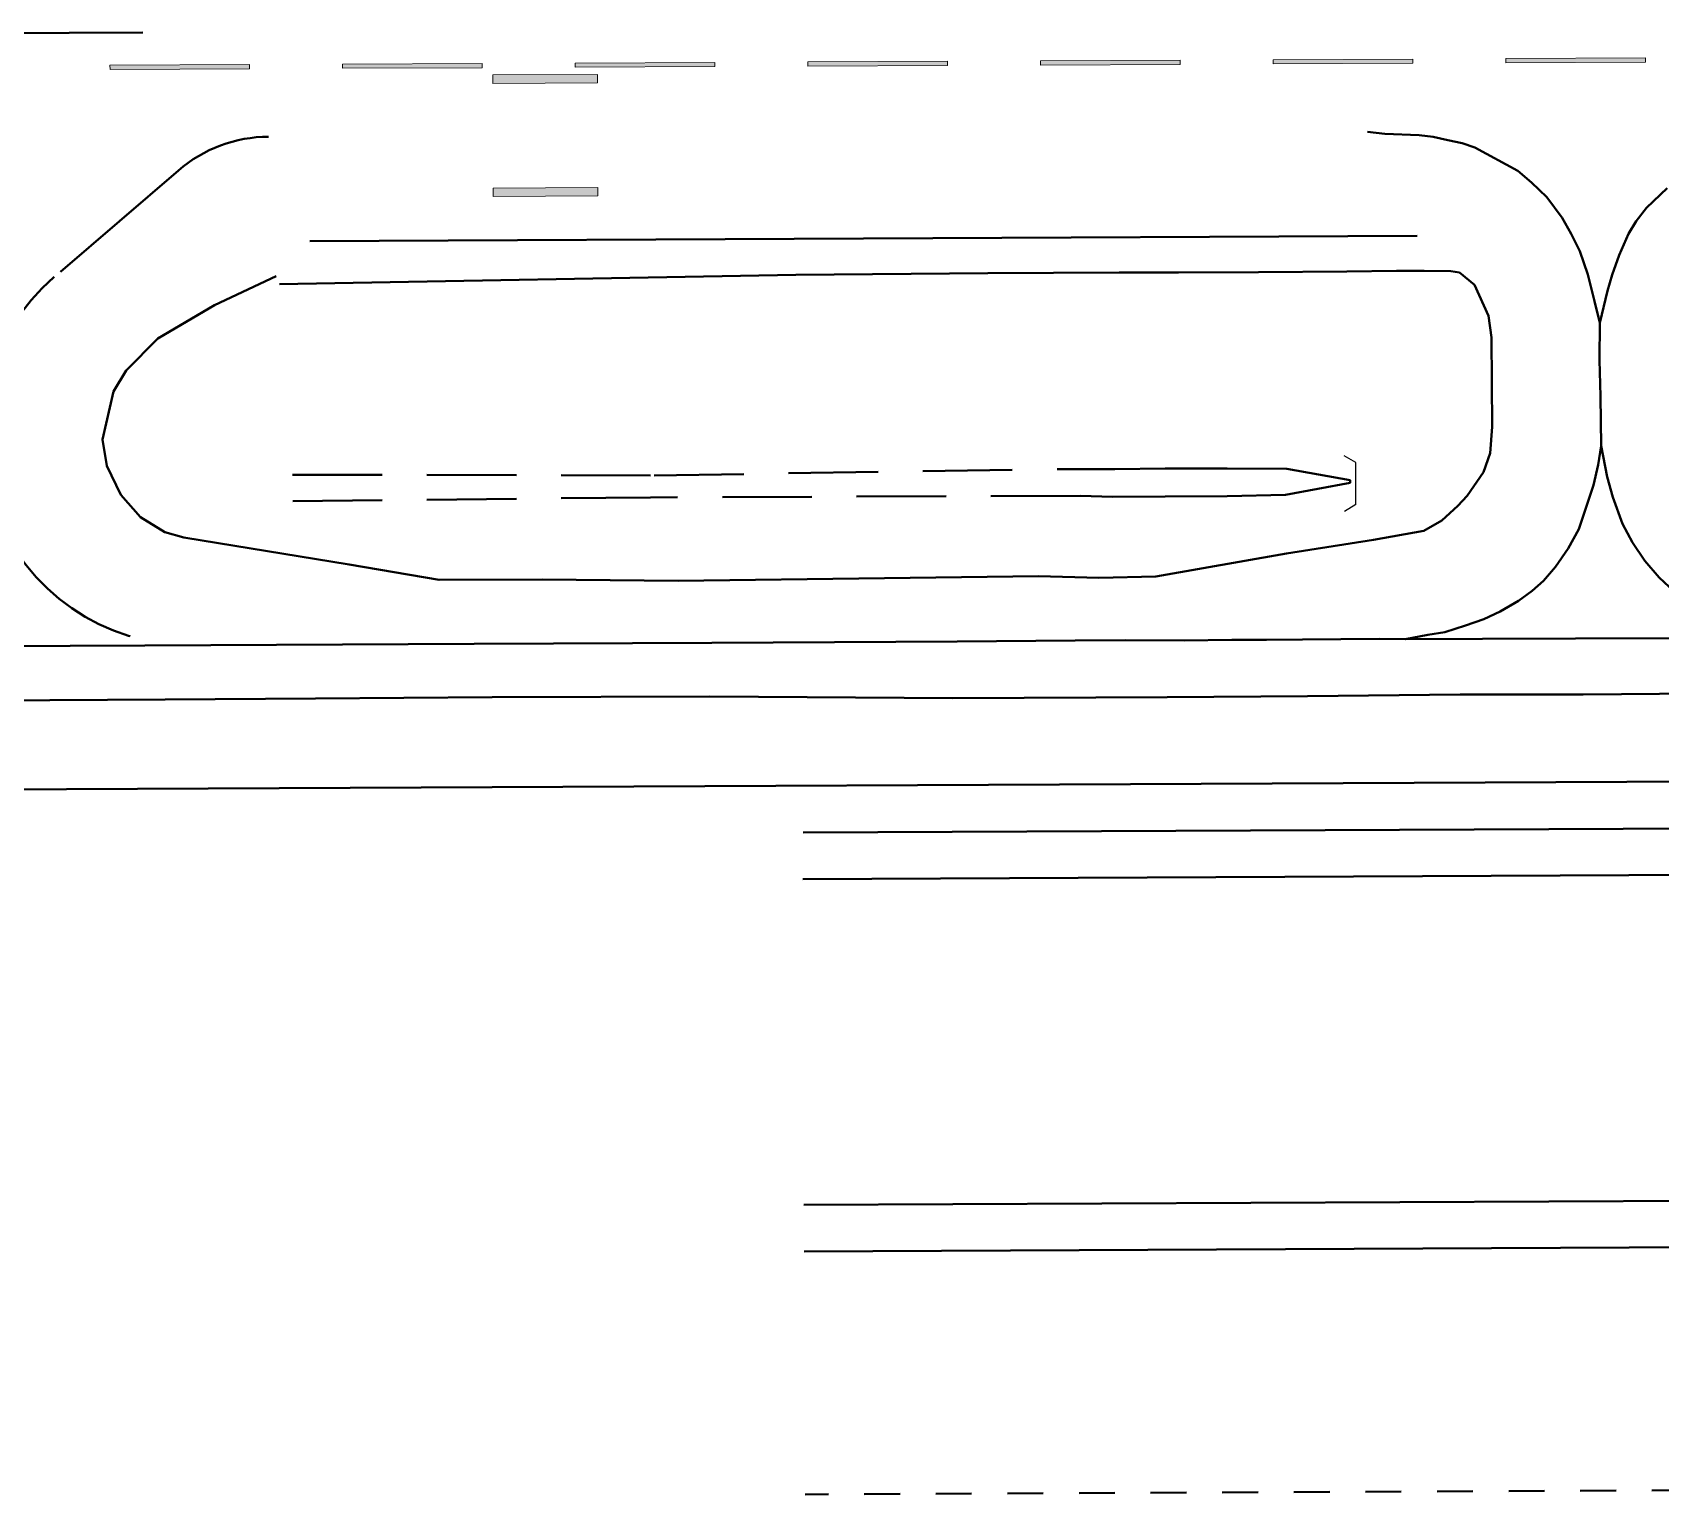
# Model space of a CAD drawing. Header units: metres. Extents: x 625987 to 635197, y 3048449 to 3066446.
# Drawn here: x 634624.138 to 634628.685, y 3063195.204 to 3063199.286 of the extents above; entities that cross this region are included whole.
import ezdxf

# ---------------------------------------------------------------- set-up
doc = ezdxf.new("R2010")
doc.units = ezdxf.units.M
for name, pattern in [('CENTER', [2, 1.25, -0.25, 0.25, -0.25]), ('DASHED', [0.75, 0.5, -0.25]), ('HIDDEN', [0.375, 0.25, -0.125])]:
    doc.linetypes.add(name, pattern=pattern)
for name, color, linetype, lineweight in [('C-CLER-AERO', 253, 'Continuous', 5), ('C-FENC-AIRF-SECU', 253, 'DASHED', 0), ('C-NTWK-WATR-AIRF', 253, 'HIDDEN', 0), ('C-ROAD-AIRF', 253, 'Continuous', 5), ('C-RUNN', 253, 'Continuous', 5), ('C-RUNN-CNTR', 253, 'Continuous', 18), ('C-RUNN-MARK', 253, 'Continuous', 0), ('C-RUNW-MARK', 252, 'Continuous', 20), ('C-SHLD', 253, 'Continuous', 5)]:
    doc.layers.add(name, color=color, linetype=linetype, lineweight=lineweight)
for name, color, linetype in [('C-ROAD-CNTR-N', 92, 'Continuous'), ('C-STRM-HEAD WALL', 253, 'Continuous'), ('C-TAXI-OTLN', 4, 'Continuous')]:
    doc.layers.add(name, color=color, linetype=linetype)
doc.styles.add('ADPI R', font='swiss.ttf')
doc.linetypes.add('OLS', pattern='A,4,-2,4,-2,["OLS",ADPI R,S=1.2,R=0,X=-1.7,Y=-0.5],-2,4,-2,4,-2', length=26)

# ---------------------------------------------------------------- blocks, each defined once
blk = doc.blocks.new('*U22')
at = {"layer": 'C-RUNN-MARK'}
for points in [[(634469.18, 3065473.56), (634468.34, 3065473.89), (634457.39, 3065445.96), (634458.23, 3065445.63)], [(634450.93, 3065427.01), (634450.1, 3065427.34), (634439.15, 3065399.41), (634439.99, 3065399.08)], [(634432.69, 3065380.46), (634431.85, 3065380.79), (634420.91, 3065352.85), (634421.74, 3065352.52)], [(634414.45, 3065333.9), (634413.61, 3065334.23), (634402.66, 3065306.3), (634403.5, 3065305.97)], [(634396.2, 3065287.35), (634395.37, 3065287.68), (634384.42, 3065259.75), (634385.26, 3065259.42)], [(634377.96, 3065240.8), (634377.12, 3065241.13), (634366.18, 3065213.19), (634367.02, 3065212.87)], [(634359.72, 3065194.24), (634358.88, 3065194.57), (634347.93, 3065166.64), (634348.77, 3065166.31)]]:
    blk.add_hatch(color=256, dxfattribs=at).paths.add_polyline_path(points)
for points in [[(634468.34, 3065473.89), (634457.39, 3065445.96), (634458.23, 3065445.63), (634469.18, 3065473.56)], [(634450.1, 3065427.34), (634439.15, 3065399.41), (634439.99, 3065399.08), (634450.93, 3065427.01)], [(634431.85, 3065380.79), (634420.91, 3065352.85), (634421.74, 3065352.52), (634432.69, 3065380.46)], [(634413.61, 3065334.23), (634402.66, 3065306.3), (634403.5, 3065305.97), (634414.45, 3065333.9)], [(634395.37, 3065287.68), (634384.42, 3065259.75), (634385.26, 3065259.42), (634396.2, 3065287.35)], [(634377.12, 3065241.13), (634366.18, 3065213.19), (634367.02, 3065212.87), (634377.96, 3065240.8)], [(634358.88, 3065194.57), (634347.93, 3065166.64), (634348.77, 3065166.31), (634359.72, 3065194.24)]]:
    blk.add_lwpolyline(points, close=True, dxfattribs=at)
blk = doc.blocks.new('*U23')
at = {"layer": 'C-RUNN-MARK'}
for points in [[(634469.18, 3065473.56), (634468.34, 3065473.89), (634457.39, 3065445.96), (634458.23, 3065445.63)], [(634450.93, 3065427.01), (634450.1, 3065427.34), (634439.15, 3065399.41), (634439.99, 3065399.08)], [(634432.69, 3065380.46), (634431.85, 3065380.79), (634420.91, 3065352.85), (634421.74, 3065352.52)], [(634414.45, 3065333.9), (634413.61, 3065334.23), (634402.66, 3065306.3), (634403.5, 3065305.97)], [(634396.2, 3065287.35), (634395.37, 3065287.68), (634384.42, 3065259.75), (634385.26, 3065259.42)], [(634377.96, 3065240.8), (634377.12, 3065241.13), (634366.18, 3065213.19), (634367.02, 3065212.87)], [(634359.72, 3065194.24), (634358.88, 3065194.57), (634347.93, 3065166.64), (634348.77, 3065166.31)]]:
    blk.add_hatch(color=256, dxfattribs=at).paths.add_polyline_path(points)
for points in [[(634468.34, 3065473.89), (634457.39, 3065445.96), (634458.23, 3065445.63), (634469.18, 3065473.56)], [(634450.1, 3065427.34), (634439.15, 3065399.41), (634439.99, 3065399.08), (634450.93, 3065427.01)], [(634431.85, 3065380.79), (634420.91, 3065352.85), (634421.74, 3065352.52), (634432.69, 3065380.46)], [(634413.61, 3065334.23), (634402.66, 3065306.3), (634403.5, 3065305.97), (634414.45, 3065333.9)], [(634395.37, 3065287.68), (634384.42, 3065259.75), (634385.26, 3065259.42), (634396.2, 3065287.35)], [(634377.12, 3065241.13), (634366.18, 3065213.19), (634367.02, 3065212.87), (634377.96, 3065240.8)], [(634358.88, 3065194.57), (634347.93, 3065166.64), (634348.77, 3065166.31), (634359.72, 3065194.24)]]:
    blk.add_lwpolyline(points, close=True, dxfattribs=at)
blk = doc.blocks.new('*E24')
at = {"layer": 'C-RUNN-MARK', "lineweight": 40, "xscale": 0.002599165789046899, "yscale": 0.002599239349365234, "zscale": 0.002599200000986457, "rotation": 111.6696554593716}
for name in ['*U22', '*U23']:
    blk.add_blockref(name, (642697.49157, 3064542.5593, 2882.9083), dxfattribs=at)
blk = doc.blocks.new('Kholsi_Close-flat-7')
at = {"layer": 'C-STRM-HEAD WALL', "ltscale": 0.1}
for points in [[(0.02, 4.5), (-2.46, 5.97)], [(-0.02, -4.5), (0.02, 4.5)], [(-0.02, -4.5), (-2.5, -5.96)]]:
    blk.add_lwpolyline(points, dxfattribs=at)
blk = doc.blocks.new('Sup 2400m-flat-1')
at = {"layer": 'C-RUNW-MARK'}
h = blk.add_hatch(color=256, dxfattribs=at)
h.paths.add_polyline_path([(922.5, -13.05), (922.5, -11.25), (900, -11.25), (900, -13.05)])
h.paths.add_polyline_path([(922.5, 13.05), (922.5, 11.25), (900, 11.25), (900, 13.05)])
h.paths.add_polyline_path([(772.5, -13.05), (772.5, -11.25), (750, -11.25), (750, -13.05)])
h.paths.add_polyline_path([(772.5, 13.05), (772.5, 11.25), (750, 11.25), (750, 13.05)])
h.paths.add_polyline_path([(622.5, -16.35), (622.5, -14.55), (600, -14.55), (600, -16.35)])
h.paths.add_polyline_path([(600, -13.05), (600, -11.25), (622.5, -11.25), (622.5, -13.05)])
h.paths.add_polyline_path([(622.5, 16.35), (622.5, 14.55), (600, 14.55), (600, 16.35)])
h.paths.add_polyline_path([(600, 13.05), (600, 11.25), (622.5, 11.25), (622.5, 13.05)])
for points in [[(922.5, 13.05), (922.5, 11.25), (900, 11.25), (900, 13.05)], [(922.5, -13.05), (922.5, -11.25), (900, -11.25), (900, -13.05)]]:
    blk.add_lwpolyline(points, close=True, dxfattribs=at)

msp = doc.modelspace()

# ---------------------------------------------------------------- linework, layer by layer
at = {"layer": 'C-CLER-AERO', "linetype": 'OLS', "lineweight": 40}
msp.add_line((634652.5942, 3063197.3079, 24568986.0801), (634612.9564, 3063197.1199, 24568986.0801), dxfattribs=at)
msp.add_line((634652.5942, 3063197.3079, 24568986.0801), (634612.9564, 3063197.1199, 24568986.0801), dxfattribs=at)
at = {"layer": 'C-FENC-AIRF-SECU', "lineweight": 40, "ltscale": 0.2}
msp.add_line((634629.7608, 3063195.2208, 24568986.0801), (634626.296, 3063195.2044, 24568986.0801), dxfattribs=at)
msp.add_line((634629.7608, 3063195.2208, 24568986.0801), (634626.296, 3063195.2044, 24568986.0801), dxfattribs=at)
at = {"layer": 'C-NTWK-WATR-AIRF', "lineweight": 40}
for p, q in [((634625.8744, 3063198.0499, 24568986.0801), (634627.0534, 3063198.0676, 24568986.0801)), ((634625.8744, 3063198.0499, 24568986.0801), (634627.0534, 3063198.0676, 24568986.0801)), ((634627.0534, 3063198.0676, 24568986.0801), (634627.1605, 3063198.0671, 24568986.0801)), ((634627.0534, 3063198.0676, 24568986.0801), (634627.1605, 3063198.0671, 24568986.0801)), ((634627.1605, 3063198.0671, 24568986.0801), (634627.3016, 3063198.0693, 24568986.0801)), ((634627.1605, 3063198.0671, 24568986.0801), (634627.3016, 3063198.0693, 24568986.0801)), ((634627.3016, 3063198.0693, 24568986.0801), (634627.4747, 3063198.0691, 24568986.0801)), ((634627.3016, 3063198.0693, 24568986.0801), (634627.4747, 3063198.0691, 24568986.0801)), ((634627.4747, 3063198.0691, 24568986.0801), (634627.6413, 3063198.0684, 24568986.0801)), ((634627.4747, 3063198.0691, 24568986.0801), (634627.6413, 3063198.0684, 24568986.0801)), ((634627.6413, 3063198.0684, 24568986.0801), (634627.818, 3063198.0364, 24568986.0801)), ((634627.6413, 3063198.0684, 24568986.0801), (634627.818, 3063198.0364, 24568986.0801)), ((634624.8644, 3063198.0517, 24568986.0801), (634625.8744, 3063198.0499, 24568986.0801)), ((634624.8644, 3063198.0517, 24568986.0801), (634625.8744, 3063198.0499, 24568986.0801)), ((634627.8177, 3063198.0287, 24568986.0801), (634627.6372, 3063197.9957, 24568986.0801)), ((634627.8177, 3063198.0287, 24568986.0801), (634627.6372, 3063197.9957, 24568986.0801)), ((634627.818, 3063198.0364, 24568986.0801), (634627.8177, 3063198.0287, 24568986.0801)), ((634627.818, 3063198.0364, 24568986.0801), (634627.8177, 3063198.0287, 24568986.0801)), ((634625.8644, 3063197.9885, 24568986.0801), (634624.865, 3063197.9774, 24568986.0801)), ((634625.8644, 3063197.9885, 24568986.0801), (634624.865, 3063197.9774, 24568986.0801)), ((634627.0647, 3063197.993, 24568986.0801), (634625.8644, 3063197.9885, 24568986.0801)), ((634627.0647, 3063197.993, 24568986.0801), (634625.8644, 3063197.9885, 24568986.0801)), ((634627.1544, 3063197.9903, 24568986.0801), (634627.0647, 3063197.993, 24568986.0801)), ((634627.1544, 3063197.9903, 24568986.0801), (634627.0647, 3063197.993, 24568986.0801)), ((634627.3016, 3063197.9904, 24568986.0801), (634627.1544, 3063197.9903, 24568986.0801)), ((634627.3016, 3063197.9904, 24568986.0801), (634627.1544, 3063197.9903, 24568986.0801)), ((634627.4748, 3063197.9916, 24568986.0801), (634627.3016, 3063197.9904, 24568986.0801)), ((634627.4748, 3063197.9916, 24568986.0801), (634627.3016, 3063197.9904, 24568986.0801)), ((634627.6372, 3063197.9957, 24568986.0801), (634627.4748, 3063197.9916, 24568986.0801)), ((634627.6372, 3063197.9957, 24568986.0801), (634627.4748, 3063197.9916, 24568986.0801))]:
    msp.add_line(p, q, dxfattribs=at)
at = {"layer": 'C-ROAD-AIRF', "lineweight": 40}
for p, q in [((634626.2901, 3063197.0523, 24568986.0801), (634631.1734, 3063197.0755, 24568986.0801)), ((634626.2901, 3063197.0523, 24568986.0801), (634631.1734, 3063197.0755, 24568986.0801)), ((634631.174, 3063196.9455, 24568986.0801), (634626.2892, 3063196.9224, 24568986.0801)), ((634631.174, 3063196.9455, 24568986.0801), (634626.2892, 3063196.9224, 24568986.0801)), ((634626.2922, 3063196.0127, 24568986.0801), (634631.1783, 3063196.0358, 24568986.0801)), ((634626.2922, 3063196.0127, 24568986.0801), (634631.1783, 3063196.0358, 24568986.0801)), ((634631.1789, 3063195.9058, 24568986.0801), (634626.2928, 3063195.8827, 24568986.0801)), ((634631.1789, 3063195.9058, 24568986.0801), (634626.2928, 3063195.8827, 24568986.0801))]:
    msp.add_line(p, q, dxfattribs=at)
at = {"layer": 'C-RUNN', "lineweight": 40, "ltscale": 0.1}
for p, q in [((634619.6139, 3063199.2633, 24568986.0801), (634624.4465, 3063199.2862, 24568986.0801)), ((634619.6139, 3063199.2633, 24568986.0801), (634624.4465, 3063199.2862, 24568986.0801)), ((634624.9122, 3063198.7036, 24568986.0801), (634628.0053, 3063198.7183, 24568986.0801)), ((634624.9122, 3063198.7036, 24568986.0801), (634628.0053, 3063198.7183, 24568986.0801))]:
    msp.add_line(p, q, dxfattribs=at)
at = {"layer": 'C-RUNN-CNTR', "linetype": 'CENTER', "lineweight": 40}
for p, q in [((634627.915, 3063199.0038, 24568986.0801), (634627.8667, 3063199.0092, 24568986.0801)), ((634627.915, 3063199.0038, 24568986.0801), (634627.8667, 3063199.0092, 24568986.0801)), ((634628.0104, 3063198.9995, 24568986.0801), (634627.915, 3063199.0038, 24568986.0801)), ((634628.0104, 3063198.9995, 24568986.0801), (634627.915, 3063199.0038, 24568986.0801)), ((634628.0499, 3063198.9951, 24568986.0801), (634628.0104, 3063198.9995, 24568986.0801)), ((634628.0499, 3063198.9951, 24568986.0801), (634628.0104, 3063198.9995, 24568986.0801)), ((634628.0906, 3063198.9854, 24568986.0801), (634628.0499, 3063198.9951, 24568986.0801)), ((634628.0906, 3063198.9854, 24568986.0801), (634628.0499, 3063198.9951, 24568986.0801)), ((634628.1307, 3063198.9773, 24568986.0801), (634628.0906, 3063198.9854, 24568986.0801)), ((634628.1307, 3063198.9773, 24568986.0801), (634628.0906, 3063198.9854, 24568986.0801)), ((634628.1658, 3063198.9654, 24568986.0801), (634628.1307, 3063198.9773, 24568986.0801)), ((634628.1658, 3063198.9654, 24568986.0801), (634628.1307, 3063198.9773, 24568986.0801)), ((634628.2867, 3063198.9001, 24568986.0801), (634628.1658, 3063198.9654, 24568986.0801)), ((634628.2867, 3063198.9001, 24568986.0801), (634628.1658, 3063198.9654, 24568986.0801)), ((634622.6985, 3063197.3155, 24568986.0801), (634624.5453, 3063198.9014, 24568986.0801)), ((634622.6985, 3063197.3155, 24568986.0801), (634624.5453, 3063198.9014, 24568986.0801)), ((634628.3249, 3063198.8672, 24568986.0801), (634628.2867, 3063198.9001, 24568986.0801)), ((634628.3249, 3063198.8672, 24568986.0801), (634628.2867, 3063198.9001, 24568986.0801)), ((634628.3671, 3063198.8267, 24568986.0801), (634628.3249, 3063198.8672, 24568986.0801)), ((634628.3671, 3063198.8267, 24568986.0801), (634628.3249, 3063198.8672, 24568986.0801)), ((634628.6455, 3063198.7966, 24568986.0801), (634628.7035, 3063198.8517, 24568986.0801)), ((634628.6455, 3063198.7966, 24568986.0801), (634628.7035, 3063198.8517, 24568986.0801)), ((634628.4098, 3063198.7693, 24568986.0801), (634628.3671, 3063198.8267, 24568986.0801)), ((634628.4098, 3063198.7693, 24568986.0801), (634628.3671, 3063198.8267, 24568986.0801)), ((634628.6166, 3063198.7597, 24568986.0801), (634628.6455, 3063198.7966, 24568986.0801)), ((634628.6166, 3063198.7597, 24568986.0801), (634628.6455, 3063198.7966, 24568986.0801)), ((634628.4352, 3063198.7246, 24568986.0801), (634628.4098, 3063198.7693, 24568986.0801)), ((634628.4352, 3063198.7246, 24568986.0801), (634628.4098, 3063198.7693, 24568986.0801)), ((634628.5957, 3063198.7242, 24568986.0801), (634628.6166, 3063198.7597, 24568986.0801)), ((634628.5957, 3063198.7242, 24568986.0801), (634628.6166, 3063198.7597, 24568986.0801)), ((634628.4592, 3063198.6762, 24568986.0801), (634628.4352, 3063198.7246, 24568986.0801)), ((634628.4592, 3063198.6762, 24568986.0801), (634628.4352, 3063198.7246, 24568986.0801)), ((634628.5689, 3063198.6646, 24568986.0801), (634628.5957, 3063198.7242, 24568986.0801)), ((634628.5689, 3063198.6646, 24568986.0801), (634628.5957, 3063198.7242, 24568986.0801)), ((634628.4822, 3063198.6108, 24568986.0801), (634628.4592, 3063198.6762, 24568986.0801)), ((634628.4822, 3063198.6108, 24568986.0801), (634628.4592, 3063198.6762, 24568986.0801)), ((634628.5494, 3063198.6101, 24568986.0801), (634628.5689, 3063198.6646, 24568986.0801)), ((634628.5494, 3063198.6101, 24568986.0801), (634628.5689, 3063198.6646, 24568986.0801)), ((634628.5002, 3063198.5361, 24568986.0801), (634628.4822, 3063198.6108, 24568986.0801)), ((634628.5002, 3063198.5361, 24568986.0801), (634628.4822, 3063198.6108, 24568986.0801)), ((634628.5364, 3063198.5655, 24568986.0801), (634628.5494, 3063198.6101, 24568986.0801)), ((634628.5364, 3063198.5655, 24568986.0801), (634628.5494, 3063198.6101, 24568986.0801)), ((634628.5158, 3063198.4758, 24568986.0801), (634628.5364, 3063198.5655, 24568986.0801)), ((634628.5158, 3063198.4758, 24568986.0801), (634628.5364, 3063198.5655, 24568986.0801)), ((634628.5158, 3063198.4758, 24568986.0801), (634628.5002, 3063198.5361, 24568986.0801)), ((634628.5158, 3063198.4758, 24568986.0801), (634628.5002, 3063198.5361, 24568986.0801)), ((634628.5148, 3063198.3713, 24568986.0801), (634628.5158, 3063198.4758, 24568986.0801)), ((634628.5148, 3063198.3713, 24568986.0801), (634628.5158, 3063198.4758, 24568986.0801)), ((634628.5168, 3063198.2709, 24568986.0801), (634628.5148, 3063198.3713, 24568986.0801)), ((634628.5168, 3063198.2709, 24568986.0801), (634628.5148, 3063198.3713, 24568986.0801)), ((634628.5187, 3063198.1319, 24568986.0801), (634628.5168, 3063198.2709, 24568986.0801)), ((634628.5187, 3063198.1319, 24568986.0801), (634628.5168, 3063198.2709, 24568986.0801)), ((634628.5106, 3063198.0789, 24568986.0801), (634628.5187, 3063198.1319, 24568986.0801)), ((634628.5106, 3063198.0789, 24568986.0801), (634628.5187, 3063198.1319, 24568986.0801)), ((634628.5359, 3063198.0455, 24568986.0801), (634628.5187, 3063198.1319, 24568986.0801)), ((634628.5359, 3063198.0455, 24568986.0801), (634628.5187, 3063198.1319, 24568986.0801)), ((634628.4974, 3063198.0221, 24568986.0801), (634628.5106, 3063198.0789, 24568986.0801)), ((634628.4974, 3063198.0221, 24568986.0801), (634628.5106, 3063198.0789, 24568986.0801)), ((634628.457, 3063197.8999, 24568986.0801), (634628.4974, 3063198.0221, 24568986.0801)), ((634628.457, 3063197.8999, 24568986.0801), (634628.4974, 3063198.0221, 24568986.0801)), ((634628.5512, 3063197.9888, 24568986.0801), (634628.5359, 3063198.0455, 24568986.0801)), ((634628.5512, 3063197.9888, 24568986.0801), (634628.5359, 3063198.0455, 24568986.0801)), ((634628.5783, 3063197.9148, 24568986.0801), (634628.5512, 3063197.9888, 24568986.0801)), ((634628.5783, 3063197.9148, 24568986.0801), (634628.5512, 3063197.9888, 24568986.0801)), ((634628.4265, 3063197.8455, 24568986.0801), (634628.457, 3063197.8999, 24568986.0801)), ((634628.4265, 3063197.8455, 24568986.0801), (634628.457, 3063197.8999, 24568986.0801)), ((634628.6067, 3063197.8627, 24568986.0801), (634628.5783, 3063197.9148, 24568986.0801)), ((634628.6067, 3063197.8627, 24568986.0801), (634628.5783, 3063197.9148, 24568986.0801)), ((634628.3919, 3063197.7947, 24568986.0801), (634628.4265, 3063197.8455, 24568986.0801)), ((634628.3919, 3063197.7947, 24568986.0801), (634628.4265, 3063197.8455, 24568986.0801)), ((634628.6411, 3063197.8116, 24568986.0801), (634628.6067, 3063197.8627, 24568986.0801)), ((634628.6411, 3063197.8116, 24568986.0801), (634628.6067, 3063197.8627, 24568986.0801)), ((634628.3582, 3063197.7551, 24568986.0801), (634628.3919, 3063197.7947, 24568986.0801)), ((634628.3582, 3063197.7551, 24568986.0801), (634628.3919, 3063197.7947, 24568986.0801)), ((634628.6808, 3063197.7651, 24568986.0801), (634628.6411, 3063197.8116, 24568986.0801)), ((634628.6808, 3063197.7651, 24568986.0801), (634628.6411, 3063197.8116, 24568986.0801)), ((634628.3265, 3063197.7277, 24568986.0801), (634628.3582, 3063197.7551, 24568986.0801)), ((634628.3265, 3063197.7277, 24568986.0801), (634628.3582, 3063197.7551, 24568986.0801)), ((634628.7229, 3063197.7254, 24568986.0801), (634628.6808, 3063197.7651, 24568986.0801)), ((634628.7229, 3063197.7254, 24568986.0801), (634628.6808, 3063197.7651, 24568986.0801)), ((634628.2368, 3063197.6694, 24568986.0801), (634628.2882, 3063197.6995, 24568986.0801)), ((634628.2368, 3063197.6694, 24568986.0801), (634628.2882, 3063197.6995, 24568986.0801)), ((634628.2882, 3063197.6995, 24568986.0801), (634628.3265, 3063197.7277, 24568986.0801)), ((634628.2882, 3063197.6995, 24568986.0801), (634628.3265, 3063197.7277, 24568986.0801)), ((634628.1918, 3063197.648, 24568986.0801), (634628.2368, 3063197.6694, 24568986.0801)), ((634628.1918, 3063197.648, 24568986.0801), (634628.2368, 3063197.6694, 24568986.0801)), ((634628.035, 3063197.6045, 24568986.0801), (634628.0828, 3063197.6124, 24568986.0801)), ((634628.035, 3063197.6045, 24568986.0801), (634628.0828, 3063197.6124, 24568986.0801)), ((634628.0828, 3063197.6124, 24568986.0801), (634628.1406, 3063197.6311, 24568986.0801)), ((634628.0828, 3063197.6124, 24568986.0801), (634628.1406, 3063197.6311, 24568986.0801)), ((634628.1406, 3063197.6311, 24568986.0801), (634628.1918, 3063197.648, 24568986.0801)), ((634628.1406, 3063197.6311, 24568986.0801), (634628.1918, 3063197.648, 24568986.0801)), ((634623.792, 3063197.5726, 24568986.0801), (634624.4515, 3063197.5745, 24568986.0801)), ((634623.792, 3063197.5726, 24568986.0801), (634624.4515, 3063197.5745, 24568986.0801)), ((634624.4515, 3063197.5745, 24568986.0801), (634625.3716, 3063197.5799, 24568986.0801)), ((634624.4515, 3063197.5745, 24568986.0801), (634625.3716, 3063197.5799, 24568986.0801)), ((634625.3716, 3063197.5799, 24568986.0801), (634626.0355, 3063197.5826, 24568986.0801)), ((634625.3716, 3063197.5799, 24568986.0801), (634626.0355, 3063197.5826, 24568986.0801)), ((634626.0355, 3063197.5826, 24568986.0801), (634626.7204, 3063197.586, 24568986.0801)), ((634626.0355, 3063197.5826, 24568986.0801), (634626.7204, 3063197.586, 24568986.0801)), ((634626.7204, 3063197.586, 24568986.0801), (634627.0499, 3063197.5891, 24568986.0801)), ((634626.7204, 3063197.586, 24568986.0801), (634627.0499, 3063197.5891, 24568986.0801)), ((634627.0499, 3063197.5891, 24568986.0801), (634627.1917, 3063197.5894, 24568986.0801)), ((634627.0499, 3063197.5891, 24568986.0801), (634627.1917, 3063197.5894, 24568986.0801)), ((634627.1917, 3063197.5894, 24568986.0801), (634627.354, 3063197.5889, 24568986.0801)), ((634627.1917, 3063197.5894, 24568986.0801), (634627.354, 3063197.5889, 24568986.0801)), ((634627.354, 3063197.5889, 24568986.0801), (634627.4876, 3063197.5907, 24568986.0801)), ((634627.354, 3063197.5889, 24568986.0801), (634627.4876, 3063197.5907, 24568986.0801)), ((634627.4876, 3063197.5907, 24568986.0801), (634627.584, 3063197.5907, 24568986.0801)), ((634627.4876, 3063197.5907, 24568986.0801), (634627.584, 3063197.5907, 24568986.0801)), ((634627.584, 3063197.5907, 24568986.0801), (634627.685, 3063197.5912, 24568986.0801)), ((634627.584, 3063197.5907, 24568986.0801), (634627.685, 3063197.5912, 24568986.0801)), ((634627.685, 3063197.5912, 24568986.0801), (634627.899, 3063197.5932, 24568986.0801)), ((634627.685, 3063197.5912, 24568986.0801), (634627.899, 3063197.5932, 24568986.0801)), ((634627.899, 3063197.5932, 24568986.0801), (634627.9715, 3063197.5926, 24568986.0801)), ((634627.899, 3063197.5932, 24568986.0801), (634627.9715, 3063197.5926, 24568986.0801)), ((634627.9715, 3063197.5926, 24568986.0801), (634628.035, 3063197.6045, 24568986.0801)), ((634627.9715, 3063197.5926, 24568986.0801), (634628.035, 3063197.6045, 24568986.0801)), ((634627.9715, 3063197.5926, 24568986.0801), (634628.1881, 3063197.5938, 24568986.0801)), ((634627.9715, 3063197.5926, 24568986.0801), (634628.1881, 3063197.5938, 24568986.0801)), ((634628.1881, 3063197.5938, 24568986.0801), (634628.4477, 3063197.5944, 24568986.0801)), ((634628.1881, 3063197.5938, 24568986.0801), (634628.4477, 3063197.5944, 24568986.0801)), ((634628.4477, 3063197.5944, 24568986.0801), (634628.7311, 3063197.5956, 24568986.0801)), ((634628.4477, 3063197.5944, 24568986.0801), (634628.7311, 3063197.5956, 24568986.0801))]:
    msp.add_line(p, q, dxfattribs=at)
for centre, major_axis, start_param, end_param in [((634624.7993, 3063198.6056, 24568986.0801), (0.2757, 0.2757), 0.790135, 1.494914), ((634624.7993, 3063198.6056, 24568986.0801), (0.2757, 0.2757), 0.790135, 1.494914), ((634624.5797, 3063198.1601, 24568986.0801), (-0.4135, 0.4135), -0.075884, 2.362067), ((634624.5797, 3063198.1601, 24568986.0801), (-0.4135, 0.4135), -0.075884, 2.362067)]:
    msp.add_ellipse(centre, major_axis=major_axis, ratio=1, start_param=start_param, end_param=end_param, dxfattribs=at)
at = {"layer": 'C-SHLD', "lineweight": 40}
for p, q in [((634624.8279, 3063198.5835, 24568986.0801), (634626.2694, 3063198.6094, 24568986.0801)), ((634624.8279, 3063198.5835, 24568986.0801), (634626.2694, 3063198.6094, 24568986.0801)), ((634626.2694, 3063198.6094, 24568986.0801), (634626.8061, 3063198.6148, 24568986.0801)), ((634626.2694, 3063198.6094, 24568986.0801), (634626.8061, 3063198.6148, 24568986.0801)), ((634626.8061, 3063198.6148, 24568986.0801), (634627.173, 3063198.6161, 24568986.0801)), ((634626.8061, 3063198.6148, 24568986.0801), (634627.173, 3063198.6161, 24568986.0801)), ((634627.173, 3063198.6161, 24568986.0801), (634627.339, 3063198.616, 24568986.0801)), ((634627.173, 3063198.6161, 24568986.0801), (634627.339, 3063198.616, 24568986.0801)), ((634627.339, 3063198.616, 24568986.0801), (634627.5619, 3063198.617, 24568986.0801)), ((634627.339, 3063198.616, 24568986.0801), (634627.5619, 3063198.617, 24568986.0801)), ((634627.5619, 3063198.617, 24568986.0801), (634627.8083, 3063198.6189, 24568986.0801)), ((634627.5619, 3063198.617, 24568986.0801), (634627.8083, 3063198.6189, 24568986.0801)), ((634627.8083, 3063198.6189, 24568986.0801), (634627.9471, 3063198.6209, 24568986.0801)), ((634627.8083, 3063198.6189, 24568986.0801), (634627.9471, 3063198.6209, 24568986.0801)), ((634627.9471, 3063198.6209, 24568986.0801), (634628.0245, 3063198.621, 24568986.0801)), ((634627.9471, 3063198.6209, 24568986.0801), (634628.0245, 3063198.621, 24568986.0801)), ((634628.0245, 3063198.621, 24568986.0801), (634628.0988, 3063198.6198, 24568986.0801)), ((634628.0245, 3063198.621, 24568986.0801), (634628.0988, 3063198.6198, 24568986.0801))]:
    msp.add_line(p, q, dxfattribs=at)
at = {"layer": 'C-TAXI-OTLN', "color": 253, "lineweight": 40}
for p, q in [((634624.6463, 3063198.5251, 24568986.0801), (634624.8181, 3063198.6057, 24568986.0801)), ((634624.6463, 3063198.5251, 24568986.0801), (634624.8181, 3063198.6057, 24568986.0801)), ((634628.0988, 3063198.6198, 24568986.0801), (634628.1237, 3063198.6163, 24568986.0801)), ((634628.0988, 3063198.6198, 24568986.0801), (634628.1237, 3063198.6163, 24568986.0801)), ((634628.1237, 3063198.6163, 24568986.0801), (634628.1656, 3063198.5823, 24568986.0801)), ((634628.1237, 3063198.6163, 24568986.0801), (634628.1656, 3063198.5823, 24568986.0801)), ((634628.1656, 3063198.5823, 24568986.0801), (634628.2047, 3063198.4957, 24568986.0801)), ((634628.1656, 3063198.5823, 24568986.0801), (634628.2047, 3063198.4957, 24568986.0801)), ((634624.4875, 3063198.4318, 24568986.0801), (634624.6463, 3063198.5251, 24568986.0801)), ((634624.4875, 3063198.4318, 24568986.0801), (634624.6463, 3063198.5251, 24568986.0801)), ((634628.2047, 3063198.4957, 24568986.0801), (634628.2128, 3063198.4349, 24568986.0801)), ((634628.2047, 3063198.4957, 24568986.0801), (634628.2128, 3063198.4349, 24568986.0801)), ((634624.3997, 3063198.3431, 24568986.0801), (634624.4875, 3063198.4318, 24568986.0801)), ((634624.3997, 3063198.3431, 24568986.0801), (634624.4875, 3063198.4318, 24568986.0801)), ((634628.2128, 3063198.4349, 24568986.0801), (634628.2148, 3063198.1855, 24568986.0801)), ((634628.2128, 3063198.4349, 24568986.0801), (634628.2148, 3063198.1855, 24568986.0801)), ((634624.3639, 3063198.2844, 24568986.0801), (634624.3997, 3063198.3431, 24568986.0801)), ((634624.3639, 3063198.2844, 24568986.0801), (634624.3997, 3063198.3431, 24568986.0801)), ((634624.3335, 3063198.15, 24568986.0801), (634624.3639, 3063198.2844, 24568986.0801)), ((634624.3335, 3063198.15, 24568986.0801), (634624.3639, 3063198.2844, 24568986.0801)), ((634628.2148, 3063198.1855, 24568986.0801), (634628.2091, 3063198.112, 24568986.0801)), ((634628.2148, 3063198.1855, 24568986.0801), (634628.2091, 3063198.112, 24568986.0801)), ((634624.3454, 3063198.0768, 24568986.0801), (634624.3335, 3063198.15, 24568986.0801)), ((634624.3454, 3063198.0768, 24568986.0801), (634624.3335, 3063198.15, 24568986.0801)), ((634628.2091, 3063198.112, 24568986.0801), (634628.1909, 3063198.0585, 24568986.0801)), ((634628.2091, 3063198.112, 24568986.0801), (634628.1909, 3063198.0585, 24568986.0801)), ((634624.3844, 3063197.9951, 24568986.0801), (634624.3454, 3063198.0768, 24568986.0801)), ((634624.3844, 3063197.9951, 24568986.0801), (634624.3454, 3063198.0768, 24568986.0801)), ((634628.1909, 3063198.0585, 24568986.0801), (634628.1451, 3063197.9923, 24568986.0801)), ((634628.1909, 3063198.0585, 24568986.0801), (634628.1451, 3063197.9923, 24568986.0801)), ((634624.4392, 3063197.933, 24568986.0801), (634624.3844, 3063197.9951, 24568986.0801)), ((634624.4392, 3063197.933, 24568986.0801), (634624.3844, 3063197.9951, 24568986.0801)), ((634628.1451, 3063197.9923, 24568986.0801), (634628.119, 3063197.9647, 24568986.0801)), ((634628.1451, 3063197.9923, 24568986.0801), (634628.119, 3063197.9647, 24568986.0801)), ((634624.5074, 3063197.8917, 24568986.0801), (634624.4392, 3063197.933, 24568986.0801)), ((634624.5074, 3063197.8917, 24568986.0801), (634624.4392, 3063197.933, 24568986.0801)), ((634628.0739, 3063197.9237, 24568986.0801), (634628.0236, 3063197.8948, 24568986.0801)), ((634628.0739, 3063197.9237, 24568986.0801), (634628.0236, 3063197.8948, 24568986.0801)), ((634628.119, 3063197.9647, 24568986.0801), (634628.0739, 3063197.9237, 24568986.0801)), ((634628.119, 3063197.9647, 24568986.0801), (634628.0739, 3063197.9237, 24568986.0801)), ((634624.5602, 3063197.8762, 24568986.0801), (634624.5074, 3063197.8917, 24568986.0801)), ((634624.5602, 3063197.8762, 24568986.0801), (634624.5074, 3063197.8917, 24568986.0801)), ((634628.0236, 3063197.8948, 24568986.0801), (634627.8831, 3063197.8694, 24568986.0801)), ((634628.0236, 3063197.8948, 24568986.0801), (634627.8831, 3063197.8694, 24568986.0801)), ((634625.0221, 3063197.8008, 24568986.0801), (634624.5602, 3063197.8762, 24568986.0801)), ((634625.0221, 3063197.8008, 24568986.0801), (634624.5602, 3063197.8762, 24568986.0801)), ((634627.8831, 3063197.8694, 24568986.0801), (634627.6399, 3063197.8319, 24568986.0801)), ((634627.8831, 3063197.8694, 24568986.0801), (634627.6399, 3063197.8319, 24568986.0801)), ((634625.2735, 3063197.7579, 24568986.0801), (634625.0221, 3063197.8008, 24568986.0801)), ((634625.2735, 3063197.7579, 24568986.0801), (634625.0221, 3063197.8008, 24568986.0801)), ((634627.6399, 3063197.8319, 24568986.0801), (634627.2754, 3063197.7676, 24568986.0801)), ((634627.6399, 3063197.8319, 24568986.0801), (634627.2754, 3063197.7676, 24568986.0801)), ((634625.5613, 3063197.759, 24568986.0801), (634625.2735, 3063197.7579, 24568986.0801)), ((634625.5613, 3063197.759, 24568986.0801), (634625.2735, 3063197.7579, 24568986.0801)), ((634625.9413, 3063197.7549, 24568986.0801), (634625.5613, 3063197.759, 24568986.0801)), ((634625.9413, 3063197.7549, 24568986.0801), (634625.5613, 3063197.759, 24568986.0801)), ((634626.5177, 3063197.7628, 24568986.0801), (634625.9413, 3063197.7549, 24568986.0801)), ((634626.5177, 3063197.7628, 24568986.0801), (634625.9413, 3063197.7549, 24568986.0801)), ((634626.9477, 3063197.768, 24568986.0801), (634626.5177, 3063197.7628, 24568986.0801)), ((634626.9477, 3063197.768, 24568986.0801), (634626.5177, 3063197.7628, 24568986.0801)), ((634627.1161, 3063197.764, 24568986.0801), (634626.9477, 3063197.768, 24568986.0801)), ((634627.1161, 3063197.764, 24568986.0801), (634626.9477, 3063197.768, 24568986.0801)), ((634627.2754, 3063197.7676, 24568986.0801), (634627.1161, 3063197.764, 24568986.0801)), ((634627.2754, 3063197.7676, 24568986.0801), (634627.1161, 3063197.764, 24568986.0801)), ((634624.1861, 3063197.422, 24568986.0801), (634624.5086, 3063197.4237, 24568986.0801)), ((634624.1861, 3063197.422, 24568986.0801), (634624.5086, 3063197.4237, 24568986.0801)), ((634624.5086, 3063197.4237, 24568986.0801), (634624.9285, 3063197.4269, 24568986.0801)), ((634624.5086, 3063197.4237, 24568986.0801), (634624.9285, 3063197.4269, 24568986.0801)), ((634624.9285, 3063197.4269, 24568986.0801), (634625.4214, 3063197.4301, 24568986.0801)), ((634624.9285, 3063197.4269, 24568986.0801), (634625.4214, 3063197.4301, 24568986.0801)), ((634625.4214, 3063197.4301, 24568986.0801), (634626.03, 3063197.4323, 24568986.0801)), ((634625.4214, 3063197.4301, 24568986.0801), (634626.03, 3063197.4323, 24568986.0801)), ((634626.03, 3063197.4323, 24568986.0801), (634626.7082, 3063197.4275, 24568986.0801)), ((634626.03, 3063197.4323, 24568986.0801), (634626.7082, 3063197.4275, 24568986.0801)), ((634626.7082, 3063197.4275, 24568986.0801), (634627.3067, 3063197.4302, 24568986.0801)), ((634626.7082, 3063197.4275, 24568986.0801), (634627.3067, 3063197.4302, 24568986.0801)), ((634627.3067, 3063197.4302, 24568986.0801), (634627.6987, 3063197.4337, 24568986.0801)), ((634627.3067, 3063197.4302, 24568986.0801), (634627.6987, 3063197.4337, 24568986.0801)), ((634627.6987, 3063197.4337, 24568986.0801), (634628.125, 3063197.4381, 24568986.0801)), ((634627.6987, 3063197.4337, 24568986.0801), (634628.125, 3063197.4381, 24568986.0801)), ((634628.125, 3063197.4381, 24568986.0801), (634628.4688, 3063197.4376, 24568986.0801)), ((634628.125, 3063197.4381, 24568986.0801), (634628.4688, 3063197.4376, 24568986.0801)), ((634628.4688, 3063197.4376, 24568986.0801), (634628.8608, 3063197.4411, 24568986.0801)), ((634628.4688, 3063197.4376, 24568986.0801), (634628.8608, 3063197.4411, 24568986.0801)), ((634623.7285, 3063197.4204, 24568986.0801), (634624.1861, 3063197.422, 24568986.0801)), ((634623.7285, 3063197.4204, 24568986.0801), (634624.1861, 3063197.422, 24568986.0801))]:
    msp.add_line(p, q, dxfattribs=at)

# ---------------------------------------------------------------- block references
at = {"lineweight": 40, "xscale": 0.01299634186923651, "yscale": 0.01299619767814875, "zscale": 0.01299600020070102, "rotation": 0.2706577389460842}
for name, p in [('Sup 2400m-flat-1', (634613.7275, 3063198.943, 24568986.0801)), ('Sup 2400m-flat-1', (634613.7275, 3063198.943, 24568986.0801)), ('Kholsi_Close-flat-7', (634627.834, 3063198.027, 24568986.0801)), ('Kholsi_Close-flat-7', (634627.834, 3063198.027, 24568986.0801))]:
    msp.add_blockref(name, p, dxfattribs=at)
at = {"layer": 'C-ROAD-CNTR-N', "xscale": 5.000000018859282, "yscale": 5.000000447966158, "zscale": 5.000000075318439}
msp.add_blockref('*E24', (-2538794.4694, -12252466.7879, 24554571.5384), dxfattribs=at)

doc.saveas('drawing.dxf')
